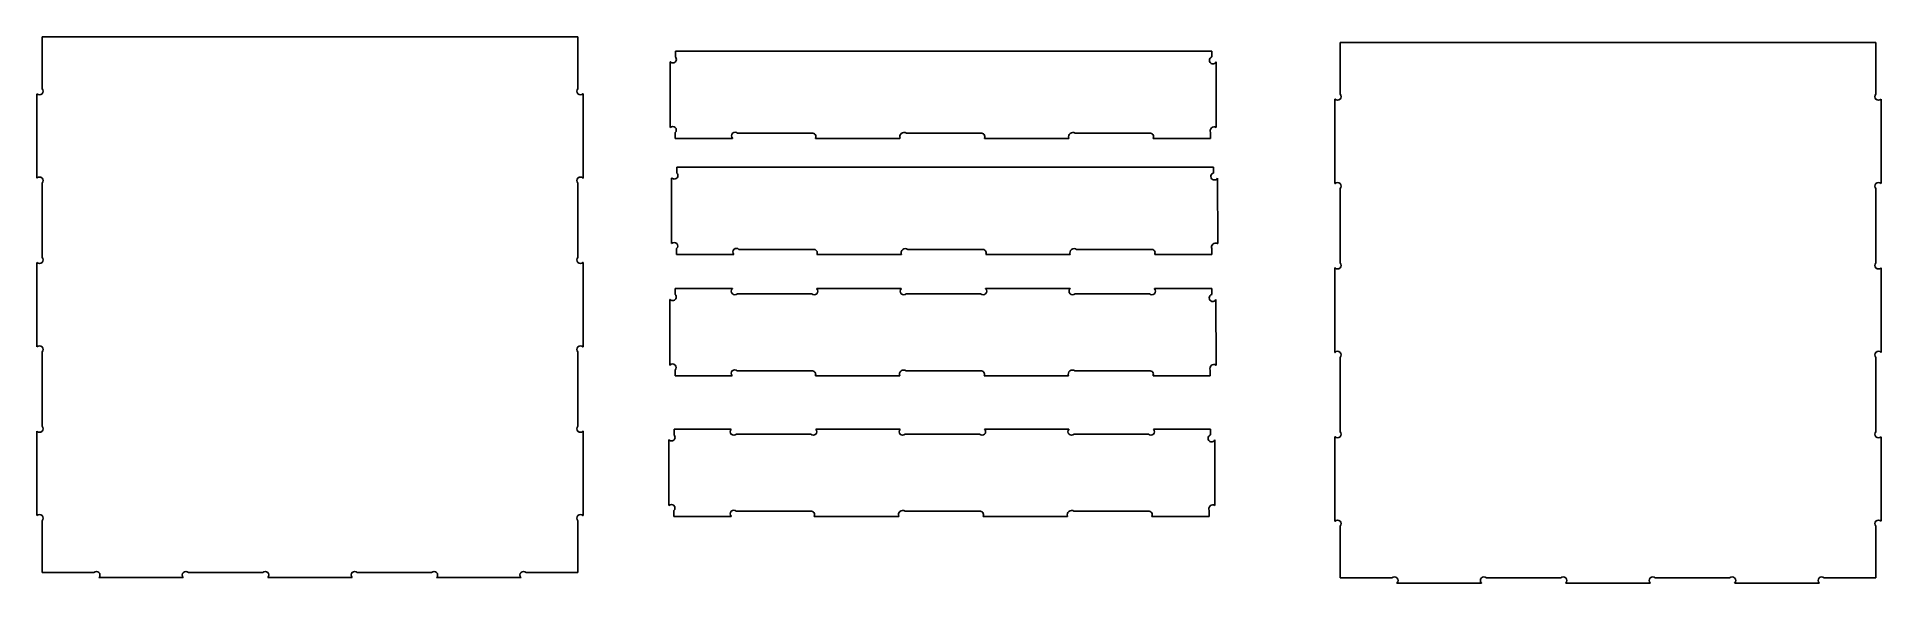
# Model space of a CAD drawing. Header units: inches. Extents: x 0.6 to 42.9, y 20.6 to 33.1.
import ezdxf

# ---------------------------------------------------------------- set-up
doc = ezdxf.new("R2010")
doc.units = ezdxf.units.IN
doc.header["$MEASUREMENT"] = 0
for name, color, linetype in [('BOTTOM_OUTSIDECUTPATH', 179, 'Continuous'), ('FRONT_OUTSIDECUTPATH', 179, 'Continuous'), ('RIGHT_OUTSIDECUTPATH', 179, 'Continuous')]:
    doc.layers.add(name, color=color, linetype=linetype)

msp = doc.modelspace()

# ---------------------------------------------------------------- linework, layer by layer
at = {"layer": 'BOTTOM_OUTSIDECUTPATH'}
for p, q in [((0.761, 33.118), (0.761, 31.932)), ((13.025, 33.118), (0.761, 33.118)), ((13.025, 31.932), (13.025, 33.118)), ((30.471, 32.993), (30.471, 31.807)), ((42.735, 32.993), (30.471, 32.993)), ((42.735, 31.807), (42.735, 32.993)), ((0.646, 31.817), (0.643, 31.817)), ((0.643, 31.817), (0.643, 29.885)), ((13.143, 31.817), (13.141, 31.817)), ((13.143, 29.885), (13.143, 31.817)), ((30.356, 31.691), (30.353, 31.691)), ((30.353, 31.691), (30.353, 29.759)), ((42.853, 31.691), (42.851, 31.691)), ((42.853, 29.759), (42.853, 31.691)), ((0.643, 29.885), (0.646, 29.885)), ((0.761, 29.769), (0.761, 28.067)), ((13.025, 28.067), (13.025, 29.769)), ((13.141, 29.885), (13.143, 29.885)), ((30.353, 29.759), (30.356, 29.759)), ((30.471, 29.644), (30.471, 27.942)), ((42.735, 27.942), (42.735, 29.644)), ((42.851, 29.759), (42.853, 29.759)), ((0.646, 27.952), (0.643, 27.952)), ((0.643, 27.952), (0.643, 26.02)), ((13.143, 27.952), (13.141, 27.952)), ((13.143, 26.02), (13.143, 27.952)), ((30.356, 27.827), (30.353, 27.827)), ((30.353, 27.827), (30.353, 25.895)), ((42.853, 27.827), (42.851, 27.827)), ((42.853, 25.895), (42.853, 27.827)), ((0.643, 26.02), (0.646, 26.02)), ((0.761, 25.905), (0.761, 24.203)), ((13.025, 24.203), (13.025, 25.905)), ((13.141, 26.02), (13.143, 26.02)), ((30.353, 25.895), (30.356, 25.895)), ((30.471, 25.78), (30.471, 24.078)), ((42.735, 24.078), (42.735, 25.78)), ((42.851, 25.895), (42.853, 25.895)), ((0.646, 24.088), (0.643, 24.088)), ((0.643, 24.088), (0.643, 22.156)), ((13.143, 24.088), (13.141, 24.088)), ((13.143, 22.156), (13.143, 24.088)), ((30.356, 23.962), (30.353, 23.962)), ((30.353, 23.962), (30.353, 22.03)), ((42.853, 23.962), (42.851, 23.962)), ((42.853, 22.03), (42.853, 23.962)), ((0.643, 22.156), (0.646, 22.156)), ((0.761, 22.04), (0.761, 20.854)), ((13.025, 20.854), (13.025, 22.04)), ((13.141, 22.156), (13.143, 22.156)), ((30.353, 22.03), (30.356, 22.03)), ((42.851, 22.03), (42.853, 22.03)), ((30.471, 21.915), (30.471, 20.729)), ((42.735, 20.729), (42.735, 21.915)), ((0.761, 20.854), (1.948, 20.854)), ((2.063, 20.739), (2.063, 20.736)), ((2.063, 20.736), (3.995, 20.736)), ((3.995, 20.736), (3.995, 20.739)), ((4.11, 20.854), (5.812, 20.854)), ((5.927, 20.739), (5.927, 20.736)), ((5.927, 20.736), (7.86, 20.736)), ((7.86, 20.736), (7.86, 20.739)), ((7.975, 20.854), (9.677, 20.854)), ((9.792, 20.739), (9.792, 20.736)), ((9.792, 20.736), (11.724, 20.736)), ((11.724, 20.736), (11.724, 20.739)), ((11.839, 20.854), (13.025, 20.854)), ((30.471, 20.729), (31.658, 20.729)), ((33.82, 20.729), (35.522, 20.729)), ((37.685, 20.729), (39.387, 20.729)), ((41.549, 20.729), (42.735, 20.729)), ((31.773, 20.614), (31.773, 20.611)), ((31.773, 20.611), (33.705, 20.611)), ((33.705, 20.611), (33.705, 20.614)), ((35.637, 20.614), (35.637, 20.611)), ((35.637, 20.611), (37.57, 20.611)), ((37.57, 20.611), (37.57, 20.614)), ((39.502, 20.614), (39.502, 20.611)), ((39.502, 20.611), (41.434, 20.611)), ((41.434, 20.611), (41.434, 20.614))]:
    msp.add_line(p, q, dxfattribs=at)
for centre, start, end in [((0.704, 31.874), 225, 45), ((13.083, 31.874), 135, 315), ((30.414, 31.749), 225, 45), ((42.793, 31.749), 135, 315), ((0.704, 29.827), 315, 135), ((13.083, 29.827), 45, 225), ((30.414, 29.702), 315, 135), ((42.793, 29.702), 45, 225), ((0.704, 28.01), 225, 45), ((13.083, 28.01), 135, 315), ((30.414, 27.885), 225, 45), ((42.793, 27.885), 135, 315), ((0.704, 25.962), 315, 135), ((13.083, 25.962), 45, 225), ((30.414, 25.837), 315, 135), ((42.793, 25.837), 45, 225), ((0.704, 24.145), 225, 45), ((13.083, 24.145), 135, 315), ((30.414, 24.02), 225, 45), ((42.793, 24.02), 135, 315), ((0.704, 22.098), 315, 135), ((13.083, 22.098), 45, 225), ((30.414, 21.973), 315, 135), ((42.793, 21.973), 45, 225), ((2.005, 20.797), 315, 135), ((4.053, 20.797), 45, 225), ((5.87, 20.797), 315, 135), ((7.917, 20.797), 45, 225), ((9.734, 20.797), 315, 135), ((11.782, 20.797), 45, 225), ((31.715, 20.671), 315, 135), ((33.763, 20.671), 45, 225), ((35.58, 20.671), 315, 135), ((37.627, 20.671), 45, 225), ((39.444, 20.671), 315, 135), ((41.492, 20.671), 45, 225)]:
    msp.add_arc(centre, 0.0814, start, end, dxfattribs=at)
at = {"layer": 'FRONT_OUTSIDECUTPATH'}
for p, q in [((15.257, 32.794), (15.257, 32.659)), ((27.538, 32.794), (15.257, 32.794)), ((27.538, 32.794), (27.538, 32.659)), ((15.254, 30.929), (15.254, 30.794)), ((16.679, 30.912), (18.381, 30.912)), ((20.544, 30.912), (22.246, 30.912)), ((24.408, 30.912), (26.11, 30.912)), ((27.505, 30.929), (27.505, 30.794)), ((15.254, 30.794), (16.564, 30.794)), ((16.564, 30.794), (16.564, 30.796)), ((18.466, 30.796), (18.466, 30.794)), ((18.466, 30.794), (20.398, 30.794)), ((20.398, 30.794), (20.398, 30.796)), ((22.331, 30.796), (22.331, 30.794)), ((22.331, 30.794), (24.263, 30.794)), ((24.263, 30.794), (24.263, 30.796)), ((26.195, 30.796), (26.195, 30.794)), ((26.195, 30.794), (27.505, 30.794)), ((15.289, 30.135), (15.289, 30)), ((27.57, 30.135), (15.289, 30.135)), ((27.57, 30.135), (27.57, 30)), ((15.286, 28.27), (15.286, 28.135)), ((15.286, 28.135), (16.596, 28.135)), ((16.596, 28.135), (16.596, 28.138)), ((16.711, 28.253), (18.413, 28.253)), ((18.498, 28.138), (18.498, 28.135)), ((18.498, 28.135), (20.431, 28.135)), ((20.431, 28.135), (20.431, 28.138)), ((20.576, 28.253), (22.278, 28.253)), ((22.363, 28.138), (22.363, 28.135)), ((22.363, 28.135), (24.295, 28.135)), ((24.295, 28.135), (24.295, 28.138)), ((24.44, 28.253), (26.142, 28.253)), ((26.227, 28.138), (26.227, 28.135)), ((26.227, 28.135), (27.537, 28.135)), ((27.537, 28.27), (27.537, 28.135)), ((15.252, 27.355), (15.252, 27.22)), ((16.562, 27.355), (15.252, 27.355)), ((16.562, 27.352), (16.562, 27.355)), ((18.379, 27.237), (16.677, 27.237)), ((20.426, 27.355), (18.494, 27.355)), ((18.494, 27.355), (18.494, 27.352)), ((20.426, 27.352), (20.426, 27.355)), ((22.243, 27.237), (20.541, 27.237)), ((24.291, 27.355), (22.358, 27.355)), ((22.358, 27.355), (22.358, 27.352)), ((24.291, 27.352), (24.291, 27.355)), ((26.108, 27.237), (24.406, 27.237)), ((27.533, 27.355), (26.223, 27.355)), ((26.223, 27.355), (26.223, 27.352)), ((27.533, 27.355), (27.533, 27.22)), ((15.249, 25.49), (15.249, 25.355)), ((15.249, 25.355), (16.559, 25.355)), ((16.559, 25.355), (16.559, 25.357)), ((16.674, 25.473), (18.376, 25.473)), ((18.461, 25.357), (18.461, 25.355)), ((18.461, 25.355), (20.393, 25.355)), ((20.393, 25.355), (20.393, 25.357)), ((20.538, 25.473), (22.24, 25.473)), ((22.325, 25.357), (22.325, 25.355)), ((22.325, 25.355), (24.258, 25.355)), ((24.258, 25.355), (24.258, 25.357)), ((24.403, 25.473), (26.105, 25.473)), ((26.19, 25.357), (26.19, 25.355)), ((26.19, 25.355), (27.5, 25.355)), ((27.5, 25.49), (27.5, 25.355)), ((15.227, 24.139), (15.227, 24.004)), ((16.537, 24.139), (15.227, 24.139)), ((16.537, 24.136), (16.537, 24.139)), ((20.401, 24.139), (18.469, 24.139)), ((18.469, 24.139), (18.469, 24.136)), ((20.401, 24.136), (20.401, 24.139)), ((24.266, 24.139), (22.334, 24.139)), ((22.334, 24.139), (22.334, 24.136)), ((24.266, 24.136), (24.266, 24.139)), ((27.508, 24.139), (26.198, 24.139)), ((26.198, 24.139), (26.198, 24.136)), ((27.508, 24.139), (27.508, 24.004)), ((18.354, 24.021), (16.652, 24.021)), ((22.219, 24.021), (20.517, 24.021)), ((26.083, 24.021), (24.381, 24.021)), ((15.224, 22.274), (15.224, 22.139)), ((15.224, 22.139), (16.534, 22.139)), ((16.534, 22.139), (16.534, 22.141)), ((16.649, 22.257), (18.351, 22.257)), ((18.436, 22.141), (18.436, 22.139)), ((18.436, 22.139), (20.368, 22.139)), ((20.368, 22.139), (20.368, 22.141)), ((20.514, 22.257), (22.216, 22.257)), ((22.301, 22.141), (22.301, 22.139)), ((22.301, 22.139), (24.233, 22.139)), ((24.233, 22.139), (24.233, 22.141)), ((24.378, 22.257), (26.08, 22.257)), ((26.165, 22.141), (26.165, 22.139)), ((26.165, 22.139), (27.475, 22.139)), ((27.475, 22.274), (27.475, 22.139))]:
    msp.add_line(p, q, dxfattribs=at)
for centre, radius, start, end in [((16.622, 30.854), 0.0814, 45, 225), ((18.392, 30.831), 0.0814, 334.9072, 98.0603), ((20.488, 30.833), 0.0966, 54.9016, 201.9514), ((22.257, 30.831), 0.0814, 334.9072, 98.0603), ((24.353, 30.833), 0.0966, 54.9016, 201.9514), ((26.121, 30.831), 0.0814, 334.9072, 98.0603), ((16.654, 28.195), 0.0814, 45, 225), ((18.425, 28.172), 0.0814, 334.9072, 98.0603), ((20.52, 28.174), 0.0966, 54.9016, 201.9514), ((22.289, 28.172), 0.0814, 334.9072, 98.0603), ((24.385, 28.174), 0.0966, 54.9016, 201.9514), ((26.154, 28.172), 0.0814, 334.9072, 98.0603), ((16.619, 27.295), 0.0814, 135, 315), ((18.436, 27.295), 0.0814, 225, 45), ((20.484, 27.295), 0.0814, 135, 315), ((22.301, 27.295), 0.0814, 225, 45), ((24.348, 27.295), 0.0814, 135, 315), ((26.165, 27.295), 0.0814, 225, 45), ((16.616, 25.415), 0.0814, 45, 225), ((18.387, 25.392), 0.0814, 334.9072, 98.0603), ((20.483, 25.394), 0.0966, 54.9016, 201.9514), ((22.252, 25.392), 0.0814, 334.9072, 98.0603), ((24.347, 25.394), 0.0966, 54.9016, 201.9514), ((26.116, 25.392), 0.0814, 334.9072, 98.0603), ((16.595, 24.078), 0.0814, 135, 315), ((18.412, 24.078), 0.0814, 225, 45), ((20.459, 24.078), 0.0814, 135, 315), ((22.276, 24.078), 0.0814, 225, 45), ((24.324, 24.078), 0.0814, 135, 315), ((26.141, 24.078), 0.0814, 225, 45), ((16.592, 22.199), 0.0814, 45, 225), ((18.362, 22.176), 0.0814, 334.9072, 98.0603), ((20.458, 22.178), 0.0966, 54.9016, 201.9514), ((22.227, 22.176), 0.0814, 334.9072, 98.0603), ((24.323, 22.178), 0.0966, 54.9016, 201.9514), ((26.091, 22.176), 0.0814, 334.9072, 98.0603)]:
    msp.add_arc(centre, radius, start, end, dxfattribs=at)
at = {"layer": 'RIGHT_OUTSIDECUTPATH'}
for p, q in [((15.142, 32.544), (15.136, 32.544)), ((15.136, 32.544), (15.136, 31.044)), ((27.637, 31.044), (27.633, 32.544)), ((27.633, 32.544), (27.633, 32.544)), ((15.136, 31.044), (15.139, 31.044)), ((27.634, 31.044), (27.637, 31.044)), ((15.174, 29.886), (15.168, 29.886)), ((15.168, 29.886), (15.168, 28.386)), ((27.669, 28.385), (27.666, 29.885)), ((27.666, 29.885), (27.666, 29.885)), ((15.168, 28.386), (15.171, 28.386)), ((27.666, 28.385), (27.669, 28.385)), ((15.136, 27.105), (15.131, 27.105)), ((15.131, 27.105), (15.131, 25.605)), ((27.631, 25.605), (27.628, 27.105)), ((27.628, 27.105), (27.628, 27.105)), ((15.131, 25.605), (15.134, 25.605)), ((27.629, 25.605), (27.631, 25.605)), ((15.112, 23.889), (15.106, 23.889)), ((15.106, 23.889), (15.106, 22.389)), ((27.607, 22.389), (27.603, 23.889)), ((27.603, 23.889), (27.603, 23.889)), ((15.106, 22.389), (15.109, 22.389)), ((27.604, 22.389), (27.607, 22.389))]:
    msp.add_line(p, q, dxfattribs=at)
for centre, radius, start, end in [((15.199, 32.602), 0.0814, 224.8831, 44.9221), ((27.561, 32.581), 0.0814, 106.1006, 333.0326), ((15.197, 30.986), 0.0814, 314.8831, 134.8831), ((27.587, 30.967), 0.0901, 58.5266, 205.1979), ((15.232, 29.943), 0.0814, 224.8831, 44.9221), ((27.593, 29.922), 0.0814, 106.1006, 333.0326), ((15.229, 28.328), 0.0814, 314.8831, 134.8831), ((27.619, 28.308), 0.0901, 58.5266, 205.1979), ((15.194, 27.163), 0.0814, 224.8831, 44.9221), ((27.556, 27.142), 0.0814, 106.1006, 333.0326), ((15.191, 25.547), 0.0814, 314.8831, 134.8831), ((27.582, 25.528), 0.0901, 58.5266, 205.1979), ((15.169, 23.947), 0.0814, 224.8831, 44.9221), ((27.531, 23.926), 0.0814, 106.1006, 333.0326), ((15.167, 22.331), 0.0814, 314.8831, 134.8831), ((27.557, 22.312), 0.0901, 58.5266, 205.1979)]:
    msp.add_arc(centre, radius, start, end, dxfattribs=at)

doc.saveas('drawing.dxf')
